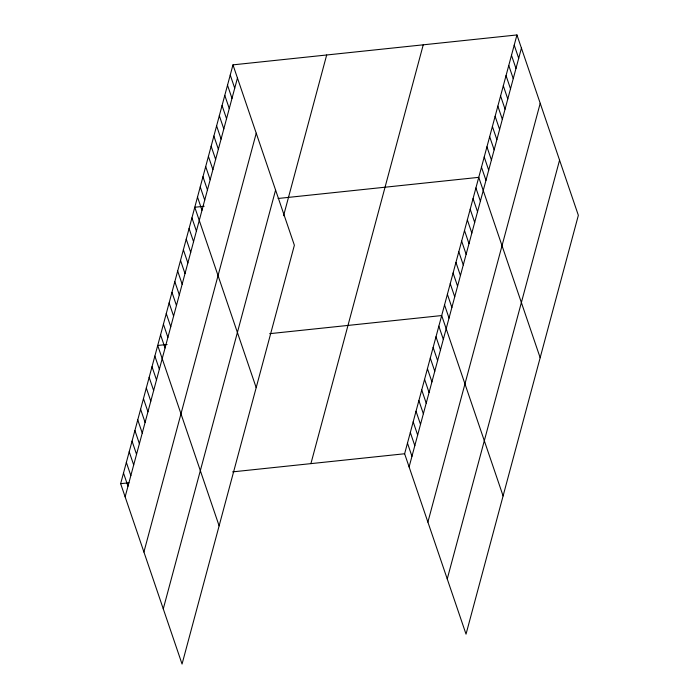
<?xml version="1.0" encoding="UTF-8"?>
<svg xmlns="http://www.w3.org/2000/svg" width="699" height="699" viewBox="0 0 699 699"><rect width="100%" height="100%" fill="white"/><g stroke="black" fill="none" stroke-linecap="round" stroke-linejoin="round"><path stroke-width="1.05" d="M232.968 64.858L294.375 245.244L182.055 664.05L120.647 483.673L232.968 64.858L516.945 34.95L578.353 215.327L466.032 634.142L404.625 453.756L516.945 34.95M125.138 496.849L237.45 78.035M143.915 552.027L256.236 133.212M163.269 608.873L275.589 190.058M283.567 215.746L326.678 54.994M310.915 463.629L423.236 44.823M409.107 466.932L521.428 48.126M427.893 522.109L540.213 103.303M447.246 578.964L559.567 160.15M204.152 206.266L194.776 207.254L256.183 387.639M278.08 198.481L478.754 177.345L540.161 357.722M167.087 344.476L157.712 345.463L219.119 525.84M269.665 333.676L441.689 315.555L503.097 495.932M120.647 483.673L128.983 482.791M232.601 471.877L404.625 453.756M514.219 45.12L518.702 58.297M511.485 55.291L515.976 68.467M508.758 65.461L513.249 78.638M506.032 75.632L510.515 88.808M503.306 85.802L507.789 98.978M500.58 95.973L505.062 109.149M497.854 106.152L502.336 119.319M495.119 116.322L499.61 129.49M492.393 126.493L496.875 139.669M489.667 136.663L494.149 149.839M486.941 146.834L491.423 160.01M484.215 157.004L488.697 170.18M481.48 167.175L485.971 180.351M475.905 187.979L480.388 201.155M473.057 198.612L477.539 211.78M470.2 209.237L474.691 222.413M467.351 219.87L471.834 233.047M464.503 230.504L468.985 243.68M461.646 241.138L466.137 254.305M458.797 251.762L463.28 264.938M455.949 262.396L460.431 275.572M453.092 273.029L457.583 286.206M450.243 283.663L454.726 296.83M447.395 294.288L451.877 307.464M444.538 304.921L449.029 318.097M438.841 326.188L443.323 339.356M435.984 336.813L440.475 349.989M433.135 347.447L437.618 360.623M430.287 358.08L434.769 371.256M427.438 368.714L431.921 381.881M424.581 379.339L429.072 392.515M421.733 389.972L426.215 403.148M418.884 400.606L423.367 413.782M416.027 411.239L420.518 424.407M413.179 421.864L417.661 435.04M410.33 432.498L414.813 445.674M407.473 443.131L411.964 456.307M230.242 75.029L234.724 88.205M227.516 85.199L231.998 98.376M224.79 95.379L229.272 108.546M222.055 105.549L226.546 118.716M219.329 115.719L223.811 128.887M216.603 125.89L221.085 139.066M213.877 136.06L218.359 149.237M211.15 146.231L215.633 159.407M208.416 156.401L212.907 169.577M205.689 166.572L210.181 179.748M202.963 176.742L207.446 189.918M200.237 186.913L204.72 200.089M197.511 197.083L201.994 210.259M191.928 217.887L196.41 231.063M189.08 228.521L193.562 241.697M186.231 239.154L190.713 252.322M183.374 249.779L187.865 262.955M180.525 260.412L185.008 273.589M177.677 271.046L182.159 284.222M174.82 281.68L179.311 294.847M171.971 292.304L176.454 305.48M169.123 302.938L173.605 316.114M166.266 313.571L170.757 326.748M163.417 324.205L167.9 337.372M160.569 334.83L165.051 348.006M154.863 356.097L159.346 369.273M152.015 366.73L156.497 379.898M149.158 377.355L153.649 390.531M146.309 387.989L150.792 401.165M143.461 398.622L147.943 411.798M140.604 409.256L145.095 422.423M137.755 419.881L142.238 433.057M134.907 430.514L139.389 443.69M132.059 441.148L136.541 454.324M129.201 451.781L133.692 464.949M126.353 462.406L130.835 475.582M123.505 473.04L127.987 486.216"/></g></svg>
